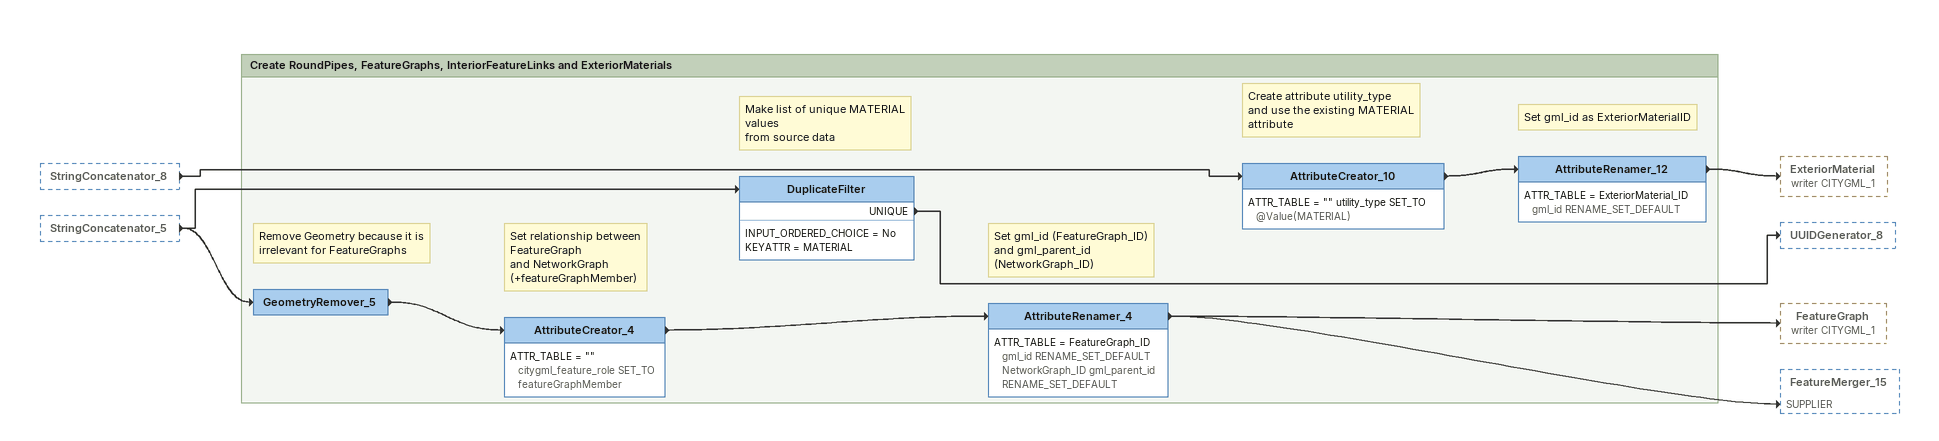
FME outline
StringConcatenator_8 [outside]
    -> AttributeCreator_10
StringConcatenator_5 [outside]
    -> GeometryRemover_5
    -> DuplicateFilter

Bookmark: Create RoundPipes, FeatureGraphs, InteriorFeatureLinks and ExteriorMaterials
Note: Make list of unique MATERIAL values / from source data
DuplicateFilter
    INPUT_ORDERED_CHOICE = No
    KEYATTR = MATERIAL
    UNIQUE -> UUIDGenerator_8
Note: Create attribute utility_type / and use the existing MATERIAL / attribute
AttributeCreator_10
    ATTR_TABLE = "" utility_type SET_TO @Value(MATERIAL)
    -> AttributeRenamer_12
Note: Set gml_id as ExteriorMaterialID
AttributeRenamer_12
    ATTR_TABLE = ExteriorMaterial_ID gml_id RENAME_SET_DEFAULT
    -> ExteriorMaterial (writer CITYGML_1)
Note: Remove Geometry because it is / irrelevant for FeatureGraphs
GeometryRemover_5
    -> AttributeCreator_4
Note: Set relationship between FeatureGraph / and NetworkGraph (+featureGraphMember)
AttributeCreator_4
    ATTR_TABLE = "" citygml_feature_role SET_TO featureGraphMember
    -> AttributeRenamer_4
Note: Set gml_id (FeatureGraph_ID) / and gml_parent_id (NetworkGraph_ID)
AttributeRenamer_4
    ATTR_TABLE = FeatureGraph_ID gml_id RENAME_SET_DEFAULT  NetworkGraph_ID gml_parent_id RENAME_SET_DEFAULT
    -> FeatureGraph (writer CITYGML_1)
    -> FeatureMerger_15 [SUPPLIER]
